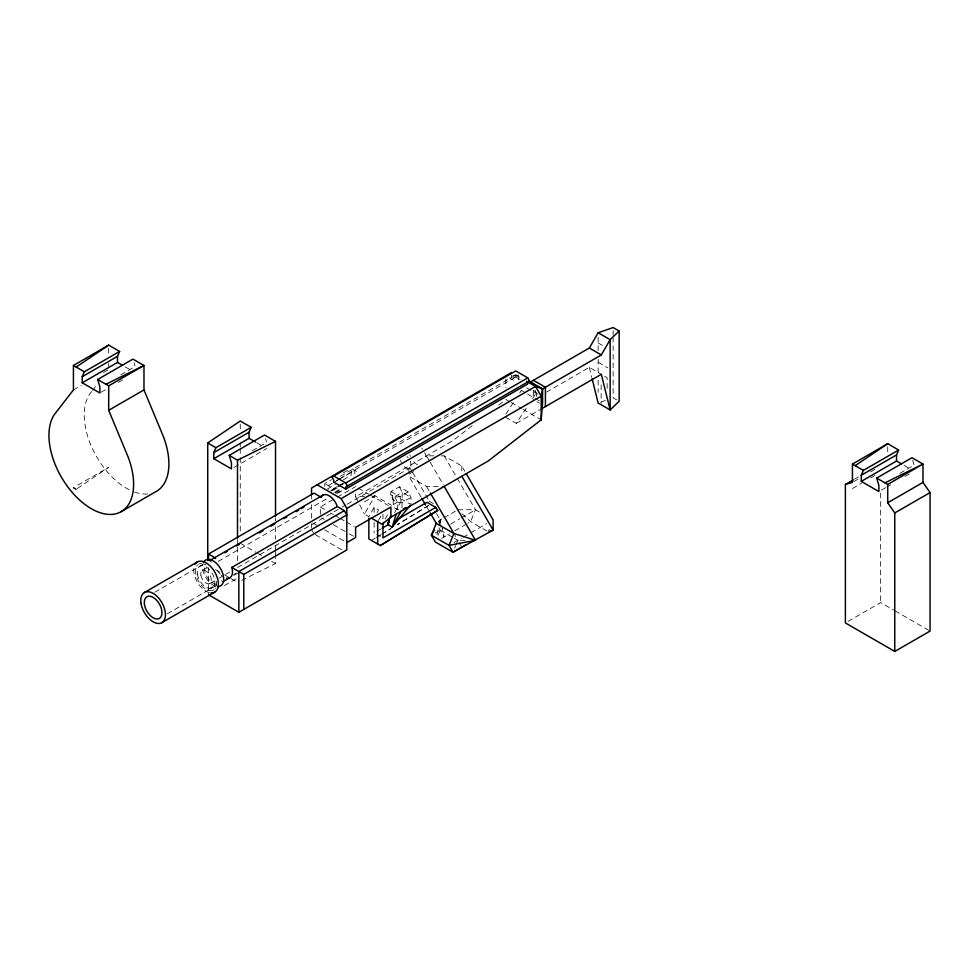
<?xml version="1.0" encoding="UTF-8"?>
<svg xmlns="http://www.w3.org/2000/svg" width="979" height="979" viewBox="0 0 979 979"><rect width="100%" height="100%" fill="white"/><g stroke="black" fill="none" stroke-linecap="round" stroke-linejoin="round"><path stroke-width="0.73" stroke-dasharray="4.89 3.67" d="M399.408 486.796L402.185 492.327L411.009 497.418L402.014 502.606L397.694 502.557L393.277 500.012L390.499 494.481L391.074 491.605L399.408 486.796L408.231 491.886L411.009 497.418L411.009 504.54L402.185 499.449L393.191 504.638L393.277 507.134L397.694 509.68L400.57 509.716M436.964 534.656L438.592 527.289M438.91 525.821L440.207 519.935L436.389 513.363M438.041 535.403L440.207 530.116L440.207 527.204M454.611 548.228L455.688 545.584M456.226 544.263L457.842 540.298L453.889 533.482M457.156 478.205L475.488 509.741L470.63 521.648L467.974 523.178M488.264 531.83L489.341 529.186M394.574 512.69L402.185 499.449L402.185 492.327L393.191 497.516L393.277 507.134M377.037 512.653L378.555 510.035L374.137 507.489L368.85 516.655L364.445 514.11L375.03 495.778L391.404 505.237M378.432 520.436L382.202 513.889M385.102 519.054L388.883 512.519M438.739 522.48L440.207 519.935L442.728 518.478M505.935 413.97L514.048 401.549M519.727 392.848L521.354 390.364M505.507 417.152L516.312 423.381L527.669 405.991M532.539 398.526L536.59 392.322L532.992 390.242M91.683 391.527L89.897 393.827A59.866 34.559 60 0 0 90.986 445.396A59.866 34.559 60 0 0 130.709 490.479M92.577 390.364L97.056 384.588M438.225 521.611L440.207 519.935L441.859 527.008M472.233 425.632L452.983 440.587L355.622 496.806L359.012 503.463M498.69 405.061L504.699 400.387M77.402 488.423L108.693 467.326L76.032 486.184M376.744 537.324L380.647 534.926L376.707 537.263M381.945 534.13L391.049 528.538L381.908 534.069M371.494 540.457L375.398 538.058M73.425 389.923L81.257 385.408M103.468 372.583L108.693 369.56M120.784 374.798L135.151 366.501L134.05 362.817M101.192 392.224L106.417 389.214M118.165 382.422L123.403 379.399M252.337 450.707L266.716 442.41L265.615 438.714M234.054 467.375L266.716 448.517M324.759 486.367L324.759 483.577L331.367 479.759M343.274 472.881L348.573 469.822M340.349 476.296L515.774 375.006L515.774 377.05L341.671 477.568M517.426 375.691L511.54 379.081L511.54 375.165M336.384 480.616L340.349 478.327M332.248 483.32L328.283 485.608L328.283 489.806M333.57 482.549L337.547 480.261M338.869 479.502L354.741 470.336L354.741 477.324M327.402 489.035L335.344 484.446M343.274 479.869L351.216 475.28L351.216 468.292M337.547 486.379L333.582 488.668L324.759 483.577M338.869 485.608L342.834 483.32M154.841 592.209L203.338 564.21M330.853 490.589L337.461 486.771M338.783 486.012L342.748 483.724M330.926 491.066L340.19 485.719M341.512 484.96L344.155 483.43M332.982 490.357L338.269 487.309M334.904 492.156L341.512 488.337M334.904 492.792L341.512 488.974M202.31 570.561L207.597 567.502M218.17 561.395L327.928 498.042M335.858 493.453L342.466 489.635M337.547 493.367L344.167 489.537M320.341 514.256L320.341 506.987L336.03 497.932M337.327 497.173L355.622 486.612M209.8 583.533L217.73 578.944M219.051 578.185L224.338 575.138M225.659 574.367L229.624 572.079M237.567 567.502L340.704 507.954M342.026 507.183L345.991 504.895M347.312 504.136L409.455 468.256M546.417 392.151L589.334 367.37L601.326 374.296M208.515 589.064L216.445 584.487M233.614 574.575L236.257 573.045M167.311 613.821L216.995 585.136M233.883 575.383L237.848 573.094M409.43 474.032L414.704 470.985M364.445 501.897L375.03 495.778L372.044 495.937M224.338 585.626L237.53 578.014M516.312 423.381L540.114 409.626M408.231 491.886L399.897 496.696L394.916 497.026L390.499 494.481M376.78 531.291L380.745 529.003M443.989 517.744L455.321 511.197M435.166 533.017L442.814 528.599M450.658 524.083L459.8 518.797M461.109 518.038L475.488 509.741L479.257 511.931M441.651 538.377L449.459 533.873M454.745 530.814L466.653 523.936M454.06 542.476L461.77 538.034M463.067 537.275L469.602 533.506M470.911 532.747L486.587 523.704M854.532 479.159L858.448 476.895M853.749 481.644L858.975 478.633M870.735 471.841L875.96 468.819M852.44 488.509L861.593 483.234M870.735 477.948L875.96 474.937M899.799 473.383L914.178 465.086L912.709 460.167M881.516 490.063L885.432 487.799M886.741 487.04L890.657 484.776M905.024 476.479L910.262 473.457M847.998 621.42L880.659 602.562L893.656 610.064M241.58 580.351L275.527 563.586L275.527 557.479M600.873 402.063L606.331 400.178M512.959 375.373L517.193 375.104M364.58 496.329L355.622 496.806L355.622 493.893M433.881 455.859L426.526 455.859L429.585 461.121M441.223 455.859L444.172 455.859L461.807 466.053L464.866 471.303M421.043 497.148L408.892 476.235L426.526 486.416L444.172 486.416M457.842 509.741L475.488 509.741M465.196 540.298L457.842 540.298L454.06 538.107M904.094 465.38L909.136 468.292M598.145 342.931L604.141 346.395M598.145 362.279L607.739 367.823M604.741 376.266L607.139 377.661L607.139 391.404M616.733 399.897L613.135 397.817L613.135 338.244M515.333 374.749L521.648 378.396M515.774 377.05L520.571 379.815M509.288 377.784L516.594 381.994M526.69 387.831L537.789 394.231M521.171 390.34L526.31 393.313M527.595 394.047L540.188 401.317M537.018 401.733L539.417 403.115M894.965 610.823L928.753 630.329M505.898 399.444L509.814 401.708M511.124 402.467L521.574 408.5M522.884 409.259L541.179 419.82M487.004 531.107L470.63 521.648L462.1 513.718M429.096 501.089L434.138 504.001M352.391 468.978L358.718 472.624M440.207 530.116L452.8 537.385M358.241 488.129L368.691 494.162M369.989 494.921L388.284 505.482M125.079 366.795L130.121 369.707M256.633 442.692L264.195 447.06M376.658 534.265L380.439 536.455M320.341 506.987L325.566 509.998M330.804 513.02L333.411 514.526M334.72 515.284L338.636 517.548M339.946 518.295L345.171 521.317M346.48 522.076L354.312 526.592M321.65 517.928L324.269 519.433M333.411 524.707L347.778 533.004M349.087 533.763L355.622 537.532M312.839 523.019L316.755 525.282M324.587 529.798L346.799 542.623M315.311 534.632L341.695 549.855M240.259 543.223L255.935 552.278M257.244 553.025L262.47 556.048M271.611 561.322L275.527 563.586M215.49 569.656L223.249 574.135M224.546 574.893L229.735 577.879M231.02 578.626L237.505 582.37M444.172 455.859L456.385 476.895M430.344 462.431L443.328 484.776M426.526 486.416L429.573 491.642M459.163 542.562L461.146 545.976M411.951 471.303L408.892 466.053L408.892 473.322M412.71 472.624L428.753 500.22M426.367 506.302L428.643 510.23M438.886 527.84L444.172 536.92L442.19 528.427M311.53 529.59L313.378 532.796M359.697 504.797L364.445 514.11M394.916 497.026L397.694 502.557L397.694 509.68M589.334 367.37L591.793 377.356M393.277 500.012L391.074 491.605L399.897 496.696L402.014 502.606L402.014 509.729M887.72 446.754L887.72 454.391M880.659 492.988L880.659 602.562M613.135 330.608L613.135 336.715M601.143 384.882L601.143 403.213M598.145 337.106L598.145 351.865M598.145 359.305L598.145 372.461M598.145 380.097L598.145 392.322M536.59 392.322L536.59 396.471M535.537 390.327L535.537 392.934M533.42 390.719L533.42 399.652M518.601 375.006L518.601 380.55M505.898 378.775L505.898 387.635M461.807 466.053L461.807 473.322M440.207 519.935L440.207 525.747M382.96 514.073L382.96 521.526M374.137 507.489L374.137 513.449M374.137 522.394L374.137 532.821M311.53 494.566L311.53 498.935M311.53 504.76L311.53 519.347M311.53 523.728L311.53 528.122M275.527 517.769L275.527 520.816M275.527 526.922L275.527 539.148M275.527 545.254L275.527 549.843M275.527 551.373L275.527 555.95M240.259 424.078L240.259 430.185M240.259 442.41L240.259 446.987M240.259 448.517L240.259 456.153M240.259 457.682L240.259 532.527M237.505 539.588L237.505 545.707M237.505 547.237L237.505 560.979M208.515 567.612L208.515 594.767M108.693 348.181L108.693 354.288M108.693 363.454L108.693 366.501M147.731 493.979A59.866 34.559 60 0 1 132.092 491.091M410.274 461.293A7.489 4.32 60 0 1 409.344 468.317A7.489 4.32 60 0 1 402.736 465.111M401.341 462.675A7.489 4.32 60 0 1 400.546 460.118M406.872 456.471A7.489 4.32 60 0 1 408.121 457.707M213.018 590.19A14.905 8.603 60 0 1 199.08 582.15A14.905 8.603 60 0 1 197.342 565.177M198.15 564.442A14.905 8.603 60 0 1 198.602 564.137M199.594 563.708A14.905 8.603 60 0 1 201.87 563.463M204.403 564.075A14.905 8.603 60 0 1 205.725 564.699M216.457 581.147A14.905 8.603 60 0 1 216.163 586.286M215.441 587.987A14.905 8.603 60 0 1 215.123 588.477M213.948 589.652A14.905 8.603 60 0 1 213.495 589.945M215.404 586.176A14.905 8.603 60 0 1 202.824 564.381M216.604 584.341A12.47 7.196 60 0 1 206.875 576.57A12.47 7.196 60 0 1 205.015 564.259M210.118 561.665A12.47 7.196 60 0 1 211.721 562.117M221.572 580.706A12.47 7.196 60 0 1 221.401 581.208M209.482 592.687A17.414 10.059 60 0 1 197.342 582.077A17.414 10.059 60 0 1 194.221 566.254M417.433 464.866A12.47 7.196 60 0 1 412.746 460.411M410.421 456.361A12.47 7.196 60 0 1 409.846 454.929M421.716 448.088A12.47 7.196 60 0 1 422.671 449.288M424.678 452.628A12.47 7.196 60 0 1 425.571 454.758L425.804 455.48A12.47 7.196 60 0 1 426.526 460.252M221.768 575.689A12.47 7.196 60 0 1 221.23 575.224M220.189 574.183A12.47 7.196 60 0 1 215.833 566.951M428.753 505.36L397.547 524.536L428.753 505.36M197.403 574.073A12.47 7.196 60 0 0 211.88 588.049A12.47 7.196 60 0 0 208.857 569.019A12.47 7.196 60 0 0 197.403 574.073M200.854 575.26A7.489 4.32 60 0 0 209.555 583.655A7.489 4.32 60 0 0 207.744 572.226A7.489 4.32 60 0 0 200.854 575.26"/><path stroke-width="1.47" d="M389.287 518.894L387.721 524.597L392.138 527.143L410.066 505.666M390.499 515.872L387.721 524.597L389.25 521.954M396.299 514.048L392.138 527.143L401.304 510.977M430.173 512.837L436.242 523.3L431.384 535.207L435.349 542.011L452.983 552.205L493.122 530.116L493.122 519.935L466.383 473.934M105.94 384.257L143.974 365.485L132.948 359.122L97.68 379.485L99.882 386.876L99.882 392.983L82.236 382.801L82.236 376.695L84.353 371.8L119.634 351.437L108.693 345.122L73.425 365.485L73.425 389.923L54.616 414.203A59.866 34.559 60 0 0 91.292 508.688A59.866 34.559 60 0 0 127.931 456.508L108.693 410.299L108.693 385.848L143.974 365.485L143.974 389.923L163.212 436.132A59.866 34.559 60 0 1 156.505 491.274L121.225 511.638M82.236 382.801L117.517 362.438L117.517 356.319L119.634 351.437M275.527 516.239L275.527 441.382L264.514 435.019L229.233 455.394L231.436 462.773L231.436 468.88L213.801 458.698L213.801 452.592L215.918 447.697L251.187 427.333L240.259 421.019L207.719 442.961L207.719 560.588M213.801 458.698L249.07 438.335L249.07 432.216L251.187 427.333M861.263 475.268L863.38 470.385L898.649 450.022L887.72 443.707L852.44 464.07L852.44 482.402L845.391 484.434L845.391 622.938L894.769 651.451L930.05 631.076L930.05 492.584L922.989 482.402L922.989 464.07L911.975 457.707L876.694 478.07L878.897 485.449L878.897 491.568L861.263 481.387L861.263 475.268L896.531 454.905L898.649 450.022M434.333 530.116L431.384 535.207L449.031 545.389L452.983 552.205L461.807 547.114M529.639 382.483L589.334 348.022L598.145 332.75L613.135 327.549L619.144 331.012L619.144 401.28L610.137 409.944L598.145 403.018L592.148 378.775M541.632 389.409L601.326 354.949L610.137 339.676L619.144 331.012M528.697 380.843L542.586 388.859L542.586 402.712L541.179 419.82L488.264 460.962L390.902 517.169L382.079 524.291L371.053 517.928M76.154 367.064L108.693 345.122M855.181 465.649L887.72 443.707M368.85 518.148L368.85 538.927L380.317 545.548L437.919 510.255M82.236 376.695L117.517 356.319M108.693 410.299L143.974 389.923M213.801 452.592L249.07 432.216M511.54 372.558L311.53 488.044L311.53 494.566M208.515 560.123L208.515 554.028L314.002 493.135L321.088 497.222M144.427 592.515L197.342 561.958M209.506 560.649L322.923 495.166M224.84 552.792L227.471 551.275M236.698 545.939L239.341 544.422M259.117 533.004L263.07 530.716M270.987 526.151L274.94 523.863M284.167 518.54L286.798 517.022M296.037 511.687L298.668 510.169M301.312 508.639L303.943 507.122M333.753 476.027L345.746 482.953L527.767 377.857L529.541 380.917L345.746 487.028L345.746 489.059L333.753 482.133L333.753 480.102L331.991 477.042L515.774 370.931L527.767 377.857M345.746 489.059L527.767 383.964L527.767 381.932M317.172 484.789L341.157 498.629L535.537 386.411L542.586 388.859L541.179 396.189L541.179 420.224M231.778 567.49L337.253 506.559L344.339 510.646L346.799 514.93L243.795 574.404L231.766 567.453A12.47 7.196 60 0 1 226.675 578.173M208.515 594.767L238.852 612.279L346.799 549.953L346.799 508.407L541.179 396.189L535.537 386.411L526.69 381.308M344.339 510.646L238.852 571.552L238.852 612.279M223.31 581.477L229.93 577.659M161.841 622.681L214.756 592.124M541.436 408.867L601.326 374.296L610.137 409.944L610.137 339.676L598.145 332.75M403.299 508.994L405.869 507.514M346.799 542.623L355.622 537.532L355.622 527.351L390.902 506.987L390.902 517.169M382.067 528.244L388.675 524.426M396.593 519.849L426.979 502.313L435.802 507.403L437.564 510.451L380.317 545.548M435.802 507.403L382.96 537.912L382.96 523.006M463.128 546.343L465.771 544.813M845.391 484.434L853.223 479.906M861.263 481.387L896.531 461.011L901.573 463.924M876.694 478.07L887.72 484.434L922.989 464.07L884.967 482.843M894.769 651.451L894.769 512.947L887.72 502.765L922.989 482.402M894.769 512.947L930.05 492.584M229.233 455.394L237.505 460.167L275.527 441.382M489.476 531.401L493.122 530.116L461.807 476.235M444.172 486.416L475.488 540.298L449.031 545.389L453.889 533.482L430.332 492.951M475.488 540.298L453.889 533.482L436.242 523.3M852.44 464.07L863.38 470.385M589.334 348.022L601.326 354.949M533.42 380.305L545.413 387.231L545.413 406.579M117.517 362.438L122.559 365.338M249.07 438.335L255.372 441.97M207.719 442.961L215.918 447.697M73.425 365.485L84.353 371.8M97.68 379.485L108.693 385.848M208.515 554.028L215.613 558.128A12.47 7.196 60 0 0 215.392 558.617M73.425 487.689L76.154 489.267M421.814 498.458L425.608 504.993M345.746 482.953L347.508 486.012M341.157 498.629L346.799 508.407M337.253 506.559L337.021 505.874A12.47 7.196 60 0 0 335.002 501.689L334.573 501.04A12.47 7.196 60 0 0 323.755 494.799L323.327 494.958A12.47 7.196 60 0 0 321.308 496.806M896.531 454.905L896.531 461.011M887.72 484.434L887.72 502.765M377.674 521.746L377.674 544.018M243.795 574.404L243.795 609.427M237.505 460.167L237.505 538.071M203.436 562.558A14.905 8.603 60 0 1 220.324 568.273A14.905 8.603 60 0 1 217.889 586.58M195.861 563.17A17.414 10.059 60 0 1 215.539 573.461A17.414 10.059 60 0 1 210.938 592.919M195.078 564.259A17.414 10.059 60 0 1 195.445 563.684M144.488 604.618A12.47 7.196 60 0 0 158.965 618.606A12.47 7.196 60 0 0 155.942 599.564A12.47 7.196 60 0 0 144.488 604.618M141.062 603.431A17.414 10.059 60 0 0 161.278 622.962A17.414 10.059 60 0 0 157.068 596.382A17.414 10.059 60 0 0 141.062 603.431"/></g></svg>
